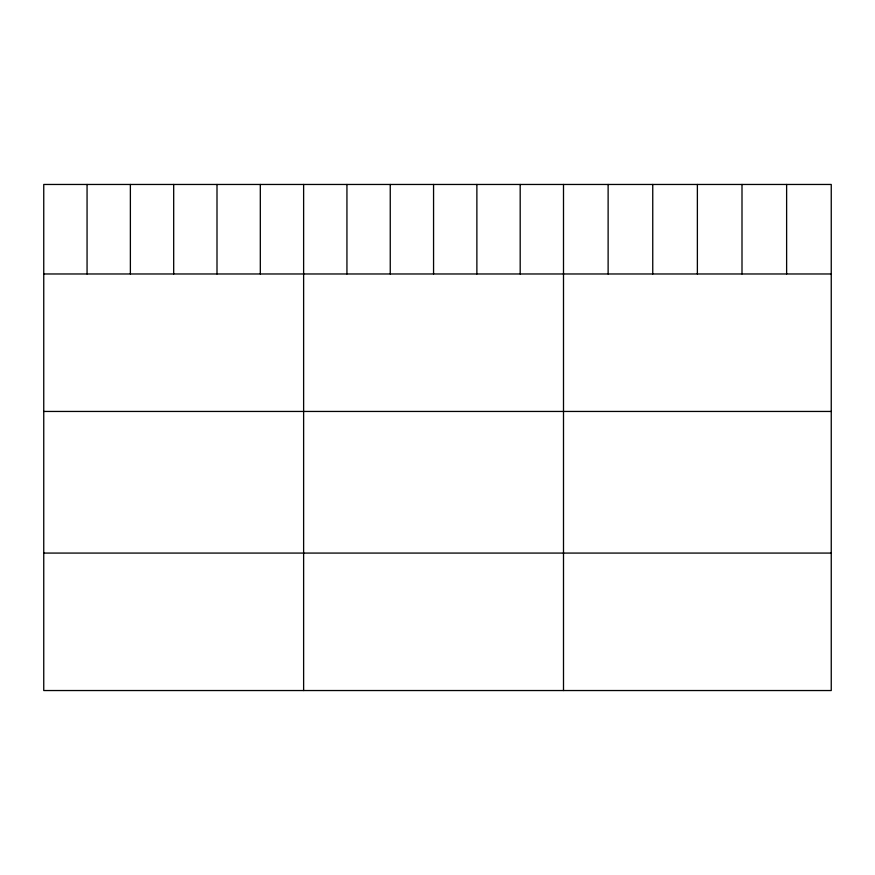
<?xml version="1.0" encoding="UTF-8"?>
<svg xmlns="http://www.w3.org/2000/svg" width="875" height="875" viewBox="0 0 875 875"><rect width="100%" height="100%" fill="white"/><g stroke="black" fill="none" stroke-linecap="round" stroke-linejoin="round"><path stroke-width="1.31" d="M831.25 273.973L831.25 690.539L43.75 690.539L43.75 184.461L831.25 184.461L831.25 273.973L43.75 273.973M43.75 411.447L831.25 411.447M43.75 553.077L831.25 553.077M786.625 184.461L786.625 273.973M742 184.461L742 273.973M697.375 184.461L697.375 273.973M652.75 184.461L652.75 273.973M608.125 184.461L608.125 273.973M563.5 184.461L563.5 690.539M520.188 184.461L520.188 273.973M476.875 184.461L476.875 273.973M433.562 184.461L433.562 273.973M390.25 184.461L390.25 273.973M346.938 184.461L346.938 273.973M303.625 184.461L303.625 690.539M260.312 184.461L260.312 273.973M217 184.461L217 273.973M173.688 184.461L173.688 273.973M130.375 184.461L130.375 273.973M87.062 184.461L87.062 273.973"/></g></svg>
